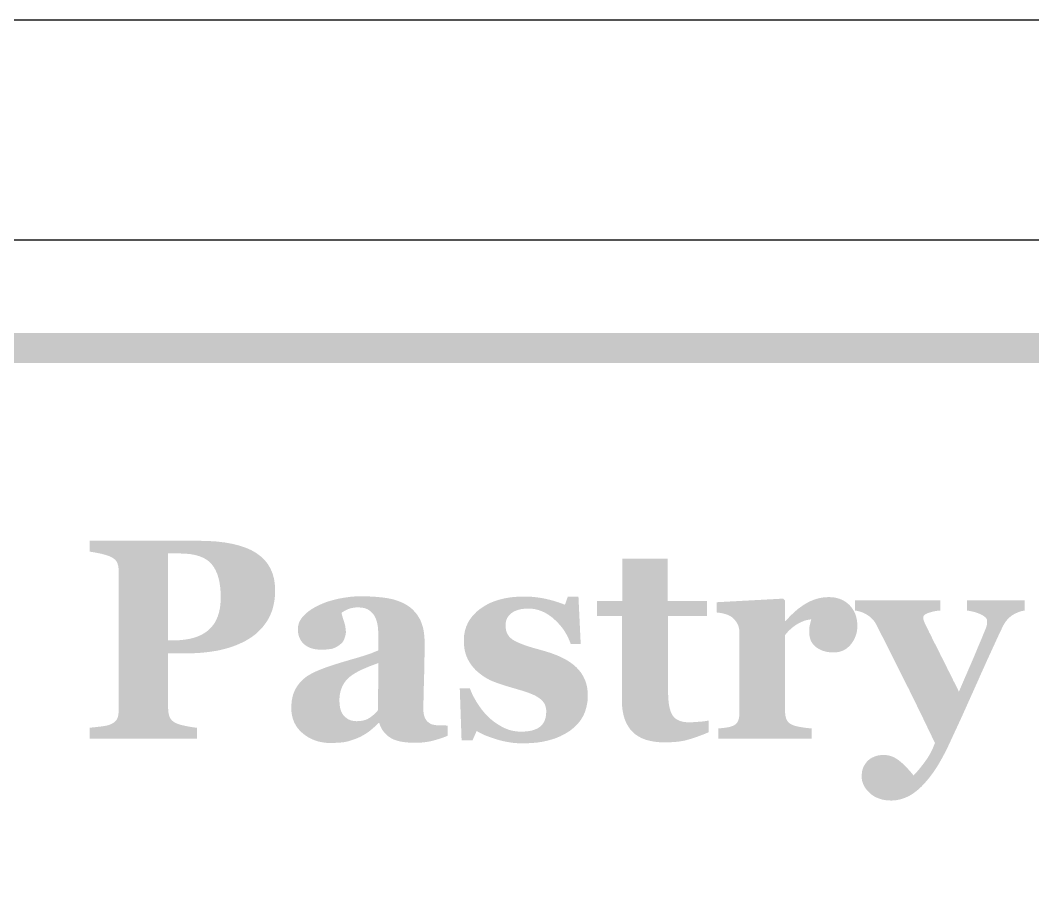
# Model space of a CAD drawing. Header units: millimetres. Extents: x 6 to 297, y 55 to 451.
# Drawn here: x 223.98 to 237.45, y 258.63 to 270.16 of the extents above; entities that cross this region are included whole.
import ezdxf

# ---------------------------------------------------------------- set-up
doc = ezdxf.new("R2010")
doc.units = ezdxf.units.MM
doc.layers.add('CUT', color=1, linetype='Continuous')
doc.layers.add('RASTER', color=7, linetype='Continuous')

msp = doc.modelspace()

# ---------------------------------------------------------------- hatches: boundary and pattern name
at = {"layer": 'RASTER'}
h = msp.add_hatch(color=7, dxfattribs=at)
h.paths.add_polyline_path([(208.2, 263.8), (208.234, 264.316), (208.337, 264.763), (208.509, 265.141), (208.75, 265.45), (209.059, 265.691), (209.438, 265.863), (209.884, 265.966), (210.4, 266), (266.489, 266), (267.005, 265.966), (267.452, 265.863), (267.83, 265.691), (268.139, 265.45), (268.38, 265.141), (268.552, 264.763), (268.655, 264.316), (268.689, 263.8), (268.689, 228.8), (268.655, 228.284), (268.552, 227.837), (268.38, 227.459), (268.139, 227.15), (267.83, 226.909), (267.452, 226.738), (267.005, 226.634), (266.489, 226.6), (210.4, 226.6), (209.884, 226.634), (209.438, 226.737), (209.059, 226.909), (208.75, 227.15), (208.509, 227.459), (208.337, 227.837), (208.234, 228.284), (208.2, 228.8)])
h.paths.add_polyline_path([(208.6, 263.8), (208.6, 228.8), (208.628, 228.378), (208.712, 228.013), (208.853, 227.703), (209.05, 227.45), (209.303, 227.253), (209.613, 227.112), (209.978, 227.028), (210.4, 227), (266.489, 227), (266.911, 227.028), (267.277, 227.113), (267.586, 227.253), (267.839, 227.45), (268.036, 227.703), (268.177, 228.013), (268.261, 228.378), (268.289, 228.8), (268.289, 263.8), (268.261, 264.222), (268.177, 264.588), (268.036, 264.897), (267.839, 265.15), (267.586, 265.347), (267.277, 265.488), (266.911, 265.572), (266.489, 265.6), (210.4, 265.6), (209.978, 265.572), (209.613, 265.488), (209.303, 265.347), (209.05, 265.15), (208.853, 264.897), (208.712, 264.588), (208.628, 264.222), (208.6, 263.8)], flags=0)
h = msp.add_hatch(color=7, dxfattribs=at)
h.paths.add_polyline_path([(227.369, 262.574), (227.368, 262.52), (227.364, 262.467), (227.356, 262.416), (227.346, 262.367), (227.334, 262.32), (227.318, 262.275), (227.299, 262.232), (227.278, 262.191), (227.254, 262.152), (227.227, 262.115), (227.199, 262.079), (227.168, 262.046), (227.136, 262.014), (227.101, 261.984), (227.064, 261.956), (227.024, 261.93), (226.982, 261.905), (226.938, 261.882), (226.892, 261.861), (226.845, 261.841), (226.797, 261.823), (226.747, 261.807), (226.696, 261.793), (226.643, 261.78), (226.589, 261.769), (226.533, 261.76), (226.475, 261.752), (226.415, 261.745), (226.354, 261.74), (226.292, 261.737), (226.227, 261.734), (226.161, 261.734), (225.946, 261.734), (225.946, 260.993), (225.947, 260.977), (225.948, 260.961), (225.95, 260.946), (225.953, 260.931), (225.956, 260.917), (225.96, 260.903), (225.965, 260.89), (225.971, 260.877), (225.978, 260.865), (225.987, 260.854), (225.996, 260.843), (226.008, 260.833), (226.02, 260.824), (226.034, 260.815), (226.05, 260.806), (226.067, 260.799), (226.077, 260.795), (226.088, 260.791), (226.101, 260.787), (226.116, 260.783), (226.131, 260.779), (226.149, 260.775), (226.167, 260.771), (226.187, 260.767), (226.208, 260.763), (226.228, 260.759), (226.246, 260.756), (226.264, 260.753), (226.282, 260.75), (226.298, 260.748), (226.314, 260.746), (226.328, 260.745), (226.328, 260.6), (224.902, 260.6), (224.902, 260.745), (224.916, 260.746), (224.931, 260.748), (224.947, 260.75), (224.964, 260.751), (224.983, 260.753), (225.002, 260.756), (225.023, 260.758), (225.045, 260.76), (225.066, 260.763), (225.086, 260.766), (225.104, 260.769), (225.12, 260.772), (225.135, 260.775), (225.148, 260.778), (225.159, 260.782), (225.169, 260.786), (225.186, 260.793), (225.202, 260.801), (225.216, 260.81), (225.229, 260.818), (225.24, 260.828), (225.25, 260.837), (225.258, 260.847), (225.264, 260.858), (225.27, 260.869), (225.275, 260.881), (225.279, 260.895), (225.282, 260.909), (225.284, 260.924), (225.286, 260.941), (225.287, 260.958), (225.288, 260.977), (225.288, 262.834), (225.287, 262.85), (225.286, 262.865), (225.284, 262.88), (225.282, 262.895), (225.279, 262.908), (225.275, 262.921), (225.271, 262.934), (225.265, 262.946), (225.259, 262.958), (225.251, 262.969), (225.241, 262.98), (225.23, 262.99), (225.217, 262.999), (225.203, 263.008), (225.187, 263.017), (225.169, 263.025), (225.155, 263.031), (225.141, 263.036), (225.125, 263.041), (225.108, 263.046), (225.09, 263.051), (225.072, 263.056), (225.052, 263.061), (225.031, 263.065), (225.01, 263.069), (224.99, 263.073), (224.972, 263.077), (224.955, 263.08), (224.94, 263.082), (224.926, 263.085), (224.913, 263.087), (224.902, 263.088), (224.902, 263.233), (226.354, 263.233), (226.478, 263.23), (226.593, 263.223), (226.701, 263.21), (226.8, 263.192), (226.892, 263.169), (226.975, 263.142), (227.05, 263.109), (227.117, 263.071), (227.176, 263.027), (227.227, 262.979), (227.271, 262.925), (227.306, 262.865), (227.334, 262.801), (227.354, 262.73), (227.365, 262.655), (227.369, 262.574)])
h.paths.add_polyline_path([(226.646, 262.48), (226.644, 262.551), (226.638, 262.618), (226.629, 262.681), (226.616, 262.738), (226.599, 262.791), (226.578, 262.839), (226.554, 262.882), (226.526, 262.92), (226.493, 262.954), (226.455, 262.983), (226.41, 263.008), (226.36, 263.028), (226.304, 263.044), (226.242, 263.055), (226.174, 263.062), (226.1, 263.064), (225.946, 263.064), (225.946, 261.908), (226.024, 261.908), (226.098, 261.91), (226.167, 261.917), (226.232, 261.928), (226.292, 261.943), (226.348, 261.963), (226.399, 261.987), (226.445, 262.015), (226.487, 262.048), (226.524, 262.086), (226.557, 262.128), (226.584, 262.175), (226.606, 262.226), (226.623, 262.282), (226.636, 262.343), (226.643, 262.409), (226.646, 262.48)], flags=0)
for points in [[(233.138, 260.685), (233.108, 260.673), (233.078, 260.66), (233.047, 260.648), (233.015, 260.636), (232.983, 260.624), (232.951, 260.613), (232.917, 260.602), (232.884, 260.592), (232.849, 260.582), (232.812, 260.573), (232.774, 260.566), (232.734, 260.56), (232.691, 260.556), (232.647, 260.553), (232.601, 260.551), (232.554, 260.55), (232.484, 260.552), (232.418, 260.559), (232.358, 260.57), (232.301, 260.585), (232.25, 260.605), (232.203, 260.629), (232.161, 260.658), (232.124, 260.691), (232.091, 260.728), (232.063, 260.769), (232.039, 260.814), (232.019, 260.862), (232.004, 260.914), (231.993, 260.97), (231.986, 261.03), (231.984, 261.094), (231.984, 262.233), (231.65, 262.233), (231.65, 262.433), (231.991, 262.433), (231.991, 262.995), (232.594, 262.995), (232.594, 262.433), (233.114, 262.433), (233.114, 262.233), (232.598, 262.233), (232.598, 261.216), (232.599, 261.164), (232.602, 261.115), (232.607, 261.071), (232.613, 261.03), (232.622, 260.994), (232.632, 260.961), (232.644, 260.933), (232.658, 260.908), (232.675, 260.887), (232.695, 260.868), (232.717, 260.853), (232.743, 260.84), (232.771, 260.83), (232.803, 260.823), (232.837, 260.819), (232.875, 260.817), (232.888, 260.817), (232.902, 260.818), (232.918, 260.818), (232.934, 260.819), (232.952, 260.82), (232.972, 260.821), (232.992, 260.823), (233.014, 260.825), (233.035, 260.826), (233.055, 260.828), (233.073, 260.83), (233.089, 260.832), (233.104, 260.835), (233.117, 260.837), (233.128, 260.839), (233.138, 260.841)], [(230.668, 260.537), (230.624, 260.538), (230.579, 260.54), (230.535, 260.544), (230.491, 260.55), (230.447, 260.558), (230.403, 260.567), (230.36, 260.577), (230.317, 260.59), (230.275, 260.603), (230.236, 260.617), (230.199, 260.63), (230.164, 260.644), (230.132, 260.658), (230.103, 260.673), (230.075, 260.687), (230.051, 260.702), (229.995, 260.576), (229.85, 260.576), (229.826, 261.268), (229.961, 261.268), (229.969, 261.247), (229.978, 261.225), (229.988, 261.202), (229.999, 261.179), (230.011, 261.155), (230.024, 261.131), (230.039, 261.106), (230.054, 261.08), (230.071, 261.054), (230.088, 261.029), (230.106, 261.004), (230.124, 260.98), (230.143, 260.957), (230.162, 260.934), (230.182, 260.913), (230.203, 260.891), (230.225, 260.871), (230.248, 260.851), (230.272, 260.832), (230.296, 260.814), (230.322, 260.797), (230.348, 260.781), (230.374, 260.765), (230.402, 260.75), (230.43, 260.737), (230.459, 260.725), (230.489, 260.715), (230.518, 260.707), (230.549, 260.701), (230.579, 260.696), (230.611, 260.694), (230.642, 260.693), (230.683, 260.694), (230.721, 260.697), (230.757, 260.702), (230.79, 260.709), (230.82, 260.719), (230.847, 260.73), (230.872, 260.743), (230.894, 260.759), (230.913, 260.776), (230.93, 260.796), (230.944, 260.818), (230.956, 260.842), (230.965, 260.869), (230.971, 260.898), (230.975, 260.929), (230.976, 260.962), (230.976, 260.98), (230.974, 260.997), (230.971, 261.014), (230.967, 261.03), (230.962, 261.044), (230.956, 261.059), (230.948, 261.072), (230.939, 261.084), (230.93, 261.096), (230.919, 261.108), (230.908, 261.119), (230.895, 261.129), (230.882, 261.14), (230.868, 261.149), (230.853, 261.159), (230.837, 261.168), (230.819, 261.177), (230.8, 261.186), (230.781, 261.194), (230.761, 261.202), (230.741, 261.21), (230.721, 261.217), (230.7, 261.224), (230.679, 261.231), (230.656, 261.238), (230.633, 261.245), (230.608, 261.252), (230.582, 261.26), (230.555, 261.268), (230.527, 261.276), (230.497, 261.285), (230.466, 261.294), (230.435, 261.303), (230.405, 261.313), (230.377, 261.322), (230.349, 261.331), (230.323, 261.341), (230.297, 261.35), (230.273, 261.36), (230.25, 261.369), (230.227, 261.379), (230.205, 261.391), (230.182, 261.404), (230.158, 261.418), (230.135, 261.434), (230.111, 261.451), (230.088, 261.469), (230.064, 261.489), (230.043, 261.507), (230.024, 261.527), (230.006, 261.547), (229.988, 261.569), (229.972, 261.591), (229.957, 261.614), (229.943, 261.638), (229.93, 261.663), (229.918, 261.689), (229.908, 261.717), (229.899, 261.745), (229.892, 261.775), (229.887, 261.806), (229.883, 261.838), (229.881, 261.872), (229.88, 261.906), (229.883, 261.97), (229.894, 262.031), (229.911, 262.088), (229.935, 262.143), (229.966, 262.194), (230.004, 262.242), (230.048, 262.287), (230.1, 262.329), (230.157, 262.367), (230.218, 262.4), (230.284, 262.428), (230.354, 262.45), (230.428, 262.468), (230.506, 262.481), (230.589, 262.488), (230.676, 262.491), (230.718, 262.49), (230.759, 262.489), (230.799, 262.486), (230.838, 262.482), (230.876, 262.477), (230.914, 262.471), (230.951, 262.464), (230.987, 262.456), (231.021, 262.448), (231.055, 262.439), (231.087, 262.43), (231.117, 262.42), (231.146, 262.411), (231.174, 262.401), (231.2, 262.391), (231.225, 262.381), (231.264, 262.491), (231.405, 262.491), (231.435, 261.858), (231.303, 261.858), (231.285, 261.905), (231.265, 261.951), (231.241, 261.995), (231.215, 262.038), (231.186, 262.079), (231.153, 262.118), (231.118, 262.155), (231.08, 262.191), (231.041, 262.224), (231, 262.252), (230.959, 262.276), (230.917, 262.296), (230.874, 262.311), (230.83, 262.322), (230.786, 262.329), (230.741, 262.331), (230.706, 262.33), (230.673, 262.327), (230.642, 262.323), (230.613, 262.316), (230.586, 262.308), (230.561, 262.298), (230.538, 262.286), (230.516, 262.272), (230.497, 262.256), (230.481, 262.239), (230.467, 262.221), (230.455, 262.201), (230.446, 262.179), (230.44, 262.157), (230.436, 262.132), (230.435, 262.107), (230.437, 262.073), (230.442, 262.041), (230.451, 262.012), (230.465, 261.985), (230.481, 261.961), (230.502, 261.939), (230.526, 261.92), (230.554, 261.903), (230.586, 261.887), (230.62, 261.871), (230.658, 261.856), (230.698, 261.841), (230.741, 261.827), (230.788, 261.812), (230.837, 261.798), (230.889, 261.784), (230.969, 261.761), (231.044, 261.737), (231.113, 261.711), (231.177, 261.683), (231.235, 261.653), (231.287, 261.621), (231.334, 261.587), (231.375, 261.551), (231.411, 261.513), (231.443, 261.472), (231.469, 261.429), (231.491, 261.383), (231.508, 261.335), (231.52, 261.284), (231.527, 261.231), (231.529, 261.175), (231.526, 261.101), (231.514, 261.032), (231.496, 260.966), (231.47, 260.905), (231.436, 260.848), (231.395, 260.796), (231.347, 260.748), (231.291, 260.704), (231.229, 260.665), (231.163, 260.631), (231.092, 260.602), (231.016, 260.579), (230.936, 260.56), (230.851, 260.547), (230.762, 260.54), (230.668, 260.537)], [(235.116, 262.101), (235.115, 262.066), (235.111, 262.033), (235.104, 262), (235.094, 261.969), (235.082, 261.938), (235.067, 261.909), (235.049, 261.881), (235.029, 261.853), (235.006, 261.828), (234.982, 261.807), (234.956, 261.788), (234.928, 261.773), (234.898, 261.762), (234.867, 261.753), (234.834, 261.748), (234.799, 261.747), (234.765, 261.748), (234.734, 261.751), (234.703, 261.756), (234.674, 261.764), (234.646, 261.773), (234.619, 261.785), (234.594, 261.799), (234.57, 261.815), (234.548, 261.834), (234.529, 261.854), (234.512, 261.876), (234.499, 261.9), (234.489, 261.927), (234.482, 261.955), (234.477, 261.985), (234.476, 262.018), (234.476, 262.033), (234.476, 262.048), (234.477, 262.062), (234.478, 262.075), (234.479, 262.088), (234.481, 262.099), (234.483, 262.109), (234.485, 262.119), (234.487, 262.128), (234.49, 262.137), (234.492, 262.145), (234.494, 262.154), (234.496, 262.162), (234.498, 262.17), (234.5, 262.178), (234.502, 262.186), (234.48, 262.185), (234.459, 262.181), (234.437, 262.176), (234.414, 262.17), (234.392, 262.161), (234.369, 262.152), (234.345, 262.14), (234.322, 262.127), (234.299, 262.113), (234.276, 262.097), (234.254, 262.08), (234.233, 262.062), (234.212, 262.043), (234.192, 262.023), (234.173, 262.001), (234.155, 261.979), (234.155, 260.96), (234.155, 260.944), (234.156, 260.929), (234.158, 260.914), (234.16, 260.901), (234.163, 260.887), (234.166, 260.875), (234.17, 260.863), (234.175, 260.852), (234.181, 260.842), (234.187, 260.832), (234.194, 260.823), (234.203, 260.814), (234.212, 260.806), (234.222, 260.799), (234.232, 260.792), (234.244, 260.786), (234.255, 260.781), (234.268, 260.776), (234.282, 260.771), (234.297, 260.767), (234.315, 260.763), (234.334, 260.759), (234.354, 260.755), (234.377, 260.751), (234.399, 260.748), (234.419, 260.745), (234.438, 260.742), (234.456, 260.74), (234.471, 260.739), (234.486, 260.737), (234.498, 260.736), (234.509, 260.735), (234.509, 260.6), (233.268, 260.6), (233.268, 260.735), (233.28, 260.736), (233.291, 260.737), (233.303, 260.739), (233.315, 260.74), (233.326, 260.741), (233.338, 260.743), (233.35, 260.744), (233.362, 260.746), (233.373, 260.747), (233.384, 260.749), (233.395, 260.751), (233.405, 260.753), (233.415, 260.756), (233.425, 260.758), (233.434, 260.761), (233.442, 260.763), (233.457, 260.769), (233.47, 260.775), (233.482, 260.782), (233.492, 260.789), (233.502, 260.797), (233.511, 260.806), (233.518, 260.816), (233.524, 260.826), (233.529, 260.837), (233.534, 260.849), (233.538, 260.862), (233.541, 260.876), (233.543, 260.89), (233.545, 260.905), (233.546, 260.921), (233.546, 260.938), (233.546, 262.018), (233.546, 262.034), (233.544, 262.05), (233.542, 262.066), (233.538, 262.081), (233.534, 262.096), (233.529, 262.11), (233.522, 262.124), (233.515, 262.137), (233.507, 262.15), (233.498, 262.162), (233.489, 262.174), (233.48, 262.185), (233.47, 262.195), (233.46, 262.205), (233.45, 262.213), (233.439, 262.222), (233.43, 262.227), (233.421, 262.232), (233.411, 262.237), (233.401, 262.242), (233.39, 262.247), (233.379, 262.251), (233.367, 262.255), (233.354, 262.259), (233.341, 262.262), (233.328, 262.266), (233.315, 262.269), (233.301, 262.271), (233.286, 262.274), (233.272, 262.276), (233.257, 262.278), (233.242, 262.279), (233.242, 262.415), (234.127, 262.463), (234.155, 262.435), (234.155, 262.166), (234.162, 262.166), (234.195, 262.202), (234.227, 262.236), (234.261, 262.268), (234.294, 262.298), (234.328, 262.327), (234.363, 262.353), (234.398, 262.377), (234.434, 262.399), (234.47, 262.419), (234.507, 262.436), (234.544, 262.45), (234.581, 262.462), (234.619, 262.471), (234.657, 262.478), (234.695, 262.482), (234.734, 262.483), (234.776, 262.482), (234.816, 262.477), (234.854, 262.468), (234.889, 262.457), (234.923, 262.442), (234.955, 262.423), (234.984, 262.402), (235.011, 262.377), (235.036, 262.349), (235.057, 262.319), (235.075, 262.288), (235.09, 262.254), (235.101, 262.219), (235.109, 262.182), (235.114, 262.142), (235.116, 262.101)], [(237.341, 262.305), (237.32, 262.301), (237.299, 262.296), (237.279, 262.29), (237.258, 262.283), (237.238, 262.274), (237.218, 262.265), (237.198, 262.254), (237.178, 262.242), (237.159, 262.229), (237.141, 262.214), (237.123, 262.197), (237.106, 262.178), (237.09, 262.158), (237.075, 262.136), (237.061, 262.112), (237.048, 262.086), (237.007, 262.001), (236.967, 261.915), (236.927, 261.827), (236.886, 261.738), (236.844, 261.647), (236.803, 261.555), (236.761, 261.462), (236.719, 261.367), (236.676, 261.271), (236.632, 261.173), (236.587, 261.073), (236.541, 260.97), (236.494, 260.866), (236.445, 260.76), (236.395, 260.652), (236.344, 260.542), (236.316, 260.482), (236.287, 260.424), (236.259, 260.37), (236.231, 260.319), (236.203, 260.271), (236.176, 260.226), (236.149, 260.184), (236.122, 260.145), (236.095, 260.109), (236.069, 260.075), (236.043, 260.044), (236.017, 260.014), (235.992, 259.987), (235.968, 259.961), (235.943, 259.938), (235.919, 259.917), (235.897, 259.899), (235.875, 259.883), (235.853, 259.867), (235.831, 259.853), (235.809, 259.84), (235.787, 259.829), (235.765, 259.819), (235.743, 259.81), (235.721, 259.802), (235.699, 259.795), (235.677, 259.789), (235.655, 259.785), (235.633, 259.781), (235.611, 259.778), (235.589, 259.777), (235.567, 259.776), (235.524, 259.778), (235.483, 259.782), (235.444, 259.79), (235.408, 259.801), (235.373, 259.815), (235.341, 259.831), (235.31, 259.851), (235.282, 259.875), (235.257, 259.899), (235.235, 259.925), (235.216, 259.952), (235.201, 259.979), (235.189, 260.007), (235.18, 260.036), (235.175, 260.065), (235.174, 260.095), (235.174, 260.108), (235.174, 260.121), (235.175, 260.133), (235.177, 260.145), (235.178, 260.157), (235.18, 260.169), (235.183, 260.181), (235.186, 260.192), (235.189, 260.203), (235.193, 260.214), (235.198, 260.226), (235.204, 260.237), (235.211, 260.249), (235.219, 260.261), (235.227, 260.273), (235.237, 260.285), (235.245, 260.295), (235.253, 260.304), (235.263, 260.313), (235.274, 260.322), (235.286, 260.331), (235.299, 260.339), (235.313, 260.347), (235.328, 260.354), (235.344, 260.361), (235.361, 260.367), (235.377, 260.372), (235.395, 260.376), (235.412, 260.379), (235.431, 260.381), (235.449, 260.382), (235.469, 260.383), (235.494, 260.382), (235.52, 260.378), (235.545, 260.373), (235.57, 260.365), (235.595, 260.355), (235.619, 260.342), (235.643, 260.328), (235.667, 260.311), (235.691, 260.292), (235.715, 260.271), (235.739, 260.248), (235.764, 260.224), (235.788, 260.198), (235.813, 260.171), (235.838, 260.141), (235.864, 260.11), (235.879, 260.126), (235.896, 260.145), (235.914, 260.165), (235.932, 260.186), (235.952, 260.21), (235.972, 260.236), (235.993, 260.263), (236.015, 260.293), (236.037, 260.323), (236.057, 260.354), (236.076, 260.385), (236.093, 260.416), (236.109, 260.447), (236.123, 260.479), (236.136, 260.511), (236.148, 260.542), (236.093, 260.657), (236.04, 260.767), (235.989, 260.873), (235.939, 260.976), (235.891, 261.074), (235.845, 261.169), (235.8, 261.26), (235.756, 261.347), (235.713, 261.433), (235.668, 261.522), (235.622, 261.613), (235.575, 261.707), (235.527, 261.803), (235.477, 261.902), (235.426, 262.003), (235.374, 262.107), (235.362, 262.128), (235.349, 262.149), (235.335, 262.168), (235.32, 262.186), (235.304, 262.202), (235.287, 262.218), (235.269, 262.232), (235.25, 262.245), (235.23, 262.257), (235.21, 262.267), (235.19, 262.276), (235.169, 262.285), (235.149, 262.291), (235.127, 262.297), (235.106, 262.302), (235.084, 262.305), (235.084, 262.441), (236.22, 262.441), (236.22, 262.305), (236.204, 262.304), (236.187, 262.303), (236.17, 262.3), (236.152, 262.297), (236.134, 262.293), (236.114, 262.289), (236.095, 262.283), (236.074, 262.277), (236.055, 262.271), (236.038, 262.263), (236.024, 262.256), (236.012, 262.248), (236.003, 262.239), (235.997, 262.23), (235.993, 262.221), (235.992, 262.211), (235.992, 262.207), (235.992, 262.203), (235.993, 262.199), (235.993, 262.195), (235.994, 262.191), (235.995, 262.187), (235.996, 262.182), (235.997, 262.178), (235.999, 262.173), (236.001, 262.168), (236.003, 262.163), (236.005, 262.157), (236.008, 262.15), (236.011, 262.143), (236.014, 262.135), (236.018, 262.127), (236.034, 262.093), (236.053, 262.056), (236.072, 262.015), (236.094, 261.972), (236.117, 261.925), (236.142, 261.875), (236.169, 261.822), (236.197, 261.766), (236.226, 261.707), (236.257, 261.646), (236.289, 261.582), (236.322, 261.515), (236.357, 261.447), (236.392, 261.375), (236.429, 261.302), (236.467, 261.225), (236.495, 261.29), (236.522, 261.352), (236.548, 261.413), (236.573, 261.47), (236.597, 261.526), (236.62, 261.579), (236.642, 261.63), (236.663, 261.679), (236.683, 261.726), (236.703, 261.774), (236.722, 261.821), (236.742, 261.868), (236.762, 261.914), (236.781, 261.961), (236.8, 262.007), (236.819, 262.053), (236.824, 262.064), (236.828, 262.075), (236.831, 262.085), (236.834, 262.094), (236.836, 262.103), (236.838, 262.111), (236.84, 262.119), (236.841, 262.126), (236.841, 262.133), (236.842, 262.138), (236.842, 262.144), (236.843, 262.149), (236.843, 262.153), (236.843, 262.157), (236.843, 262.16), (236.843, 262.162), (236.843, 262.171), (236.841, 262.178), (236.839, 262.186), (236.835, 262.194), (236.831, 262.201), (236.825, 262.208), (236.819, 262.214), (236.811, 262.221), (236.803, 262.227), (236.794, 262.233), (236.785, 262.239), (236.775, 262.244), (236.766, 262.25), (236.755, 262.255), (236.745, 262.26), (236.734, 262.264), (236.722, 262.269), (236.711, 262.273), (236.7, 262.277), (236.688, 262.281), (236.677, 262.284), (236.666, 262.287), (236.656, 262.29), (236.645, 262.292), (236.634, 262.294), (236.624, 262.296), (236.615, 262.298), (236.606, 262.3), (236.597, 262.302), (236.589, 262.303), (236.582, 262.304), (236.574, 262.305), (236.574, 262.441), (237.341, 262.441)]]:
    msp.add_hatch(color=7, dxfattribs=at).paths.add_polyline_path(points)
h = msp.add_hatch(color=7, dxfattribs=at)
h.paths.add_polyline_path([(229.666, 260.639), (229.646, 260.63), (229.624, 260.622), (229.601, 260.613), (229.577, 260.605), (229.553, 260.597), (229.527, 260.589), (229.501, 260.582), (229.474, 260.574), (229.445, 260.567), (229.417, 260.561), (229.388, 260.556), (229.359, 260.552), (229.329, 260.549), (229.299, 260.546), (229.269, 260.545), (229.238, 260.544), (229.183, 260.545), (229.131, 260.549), (229.084, 260.554), (229.04, 260.561), (229, 260.571), (228.963, 260.582), (228.931, 260.596), (228.902, 260.612), (228.876, 260.63), (228.853, 260.65), (228.831, 260.671), (228.812, 260.694), (228.794, 260.72), (228.779, 260.747), (228.766, 260.775), (228.755, 260.806), (228.744, 260.806), (228.729, 260.79), (228.713, 260.776), (228.698, 260.761), (228.682, 260.748), (228.667, 260.734), (228.652, 260.722), (228.637, 260.71), (228.623, 260.698), (228.608, 260.687), (228.593, 260.677), (228.578, 260.667), (228.562, 260.657), (228.546, 260.648), (228.53, 260.639), (228.514, 260.63), (228.498, 260.622), (228.476, 260.612), (228.454, 260.603), (228.433, 260.595), (228.412, 260.587), (228.391, 260.58), (228.37, 260.573), (228.35, 260.567), (228.33, 260.562), (228.308, 260.557), (228.285, 260.553), (228.26, 260.55), (228.233, 260.547), (228.204, 260.545), (228.173, 260.544), (228.139, 260.543), (228.104, 260.542), (228.051, 260.544), (228, 260.55), (227.952, 260.56), (227.905, 260.574), (227.86, 260.592), (227.817, 260.614), (227.776, 260.64), (227.737, 260.67), (227.701, 260.703), (227.67, 260.738), (227.644, 260.777), (227.623, 260.817), (227.606, 260.861), (227.594, 260.907), (227.587, 260.955), (227.585, 261.006), (227.585, 261.036), (227.587, 261.064), (227.589, 261.092), (227.593, 261.118), (227.598, 261.143), (227.603, 261.167), (227.61, 261.19), (227.618, 261.211), (227.627, 261.232), (227.636, 261.252), (227.647, 261.272), (227.658, 261.291), (227.671, 261.309), (227.684, 261.327), (227.698, 261.344), (227.713, 261.361), (227.727, 261.375), (227.742, 261.389), (227.757, 261.402), (227.773, 261.415), (227.789, 261.427), (227.806, 261.438), (227.824, 261.449), (227.842, 261.459), (227.86, 261.469), (227.879, 261.478), (227.899, 261.488), (227.918, 261.497), (227.939, 261.506), (227.959, 261.514), (227.981, 261.523), (228.002, 261.531), (228.045, 261.547), (228.09, 261.562), (228.137, 261.578), (228.186, 261.594), (228.237, 261.61), (228.29, 261.626), (228.345, 261.642), (228.403, 261.659), (228.459, 261.675), (228.512, 261.691), (228.561, 261.706), (228.605, 261.721), (228.646, 261.735), (228.683, 261.75), (228.715, 261.763), (228.744, 261.776), (228.744, 261.954), (228.744, 261.967), (228.744, 261.98), (228.743, 261.993), (228.742, 262.008), (228.741, 262.024), (228.74, 262.041), (228.739, 262.058), (228.737, 262.077), (228.735, 262.096), (228.732, 262.113), (228.729, 262.131), (228.725, 262.147), (228.721, 262.163), (228.716, 262.177), (228.711, 262.192), (228.705, 262.205), (228.698, 262.22), (228.691, 262.234), (228.682, 262.247), (228.672, 262.26), (228.661, 262.272), (228.65, 262.284), (228.637, 262.295), (228.624, 262.305), (228.609, 262.315), (228.594, 262.323), (228.577, 262.33), (228.559, 262.336), (228.54, 262.34), (228.52, 262.343), (228.499, 262.345), (228.477, 262.346), (228.457, 262.346), (228.438, 262.345), (228.42, 262.343), (228.402, 262.34), (228.386, 262.337), (228.37, 262.333), (228.355, 262.328), (228.341, 262.323), (228.327, 262.317), (228.315, 262.311), (228.303, 262.305), (228.291, 262.299), (228.281, 262.293), (228.271, 262.287), (228.261, 262.282), (228.253, 262.275), (228.254, 262.266), (228.257, 262.254), (228.26, 262.242), (228.263, 262.229), (228.268, 262.214), (228.272, 262.198), (228.278, 262.181), (228.284, 262.162), (228.29, 262.143), (228.296, 262.125), (228.3, 262.106), (228.304, 262.088), (228.306, 262.069), (228.309, 262.051), (228.31, 262.033), (228.31, 262.016), (228.31, 262.008), (228.309, 261.999), (228.308, 261.99), (228.306, 261.98), (228.304, 261.97), (228.301, 261.96), (228.297, 261.948), (228.293, 261.937), (228.289, 261.925), (228.284, 261.914), (228.279, 261.904), (228.273, 261.894), (228.267, 261.885), (228.26, 261.877), (228.253, 261.869), (228.245, 261.862), (228.234, 261.853), (228.223, 261.844), (228.212, 261.836), (228.2, 261.829), (228.188, 261.822), (228.175, 261.815), (228.163, 261.81), (228.15, 261.804), (228.136, 261.799), (228.12, 261.795), (228.102, 261.792), (228.083, 261.789), (228.061, 261.787), (228.038, 261.785), (228.014, 261.784), (227.987, 261.784), (227.95, 261.785), (227.914, 261.788), (227.881, 261.794), (227.85, 261.803), (227.822, 261.813), (227.796, 261.826), (227.773, 261.841), (227.752, 261.859), (227.733, 261.878), (227.717, 261.899), (227.703, 261.922), (227.692, 261.945), (227.683, 261.971), (227.677, 261.997), (227.673, 262.025), (227.672, 262.055), (227.673, 262.08), (227.677, 262.105), (227.683, 262.13), (227.692, 262.153), (227.704, 262.176), (227.718, 262.199), (227.735, 262.22), (227.754, 262.241), (227.776, 262.261), (227.798, 262.281), (227.821, 262.299), (227.846, 262.317), (227.872, 262.333), (227.899, 262.349), (227.927, 262.364), (227.956, 262.378), (227.986, 262.391), (228.016, 262.404), (228.048, 262.416), (228.081, 262.427), (228.116, 262.437), (228.151, 262.447), (228.187, 262.456), (228.225, 262.464), (228.262, 262.471), (228.299, 262.477), (228.336, 262.482), (228.371, 262.487), (228.406, 262.49), (228.44, 262.493), (228.474, 262.494), (228.507, 262.494), (228.551, 262.494), (228.595, 262.493), (228.638, 262.491), (228.679, 262.489), (228.72, 262.486), (228.76, 262.482), (228.799, 262.478), (228.837, 262.473), (228.874, 262.467), (228.91, 262.46), (228.946, 262.451), (228.98, 262.44), (229.013, 262.429), (229.046, 262.416), (229.077, 262.401), (229.108, 262.385), (229.136, 262.368), (229.163, 262.349), (229.188, 262.328), (229.211, 262.305), (229.233, 262.281), (229.254, 262.255), (229.273, 262.227), (229.291, 262.197), (229.307, 262.165), (229.32, 262.13), (229.332, 262.094), (229.342, 262.054), (229.349, 262.013), (229.354, 261.969), (229.357, 261.923), (229.358, 261.875), (229.358, 261.821), (229.358, 261.765), (229.357, 261.706), (229.356, 261.646), (229.355, 261.582), (229.354, 261.516), (229.352, 261.448), (229.35, 261.377), (229.348, 261.309), (229.346, 261.246), (229.345, 261.189), (229.344, 261.139), (229.343, 261.095), (229.342, 261.057), (229.342, 261.025), (229.342, 260.999), (229.342, 260.979), (229.343, 260.959), (229.345, 260.941), (229.348, 260.924), (229.352, 260.908), (229.356, 260.894), (229.361, 260.88), (229.367, 260.867), (229.374, 260.856), (229.381, 260.845), (229.389, 260.834), (229.399, 260.825), (229.409, 260.816), (229.42, 260.808), (229.431, 260.801), (229.444, 260.795), (229.452, 260.791), (229.462, 260.788), (229.473, 260.785), (229.484, 260.783), (229.497, 260.781), (229.511, 260.779), (229.527, 260.778), (229.543, 260.777), (229.56, 260.777), (229.576, 260.776), (229.592, 260.776), (229.608, 260.775), (229.623, 260.775), (229.638, 260.775), (229.652, 260.774), (229.666, 260.774)])
h.paths.add_polyline_path([(228.744, 261.606), (228.718, 261.597), (228.692, 261.587), (228.667, 261.578), (228.641, 261.568), (228.615, 261.558), (228.589, 261.547), (228.564, 261.536), (228.538, 261.525), (228.513, 261.514), (228.49, 261.502), (228.467, 261.49), (228.446, 261.478), (228.425, 261.466), (228.406, 261.454), (228.388, 261.442), (228.371, 261.429), (228.355, 261.416), (228.339, 261.402), (228.324, 261.386), (228.31, 261.37), (228.297, 261.353), (228.285, 261.335), (228.274, 261.316), (228.264, 261.297), (228.255, 261.276), (228.247, 261.255), (228.24, 261.232), (228.235, 261.209), (228.23, 261.185), (228.227, 261.159), (228.225, 261.133), (228.225, 261.107), (228.226, 261.072), (228.229, 261.039), (228.234, 261.009), (228.241, 260.982), (228.251, 260.957), (228.262, 260.934), (228.275, 260.914), (228.291, 260.897), (228.308, 260.882), (228.325, 260.868), (228.344, 260.857), (228.364, 260.848), (228.385, 260.841), (228.407, 260.836), (228.429, 260.833), (228.453, 260.832), (228.478, 260.833), (228.502, 260.835), (228.524, 260.838), (228.546, 260.842), (228.566, 260.848), (228.586, 260.855), (228.604, 260.864), (228.621, 260.874), (228.637, 260.884), (228.653, 260.896), (228.668, 260.908), (228.683, 260.92), (228.697, 260.933), (228.711, 260.947), (228.724, 260.962), (228.737, 260.977)], flags=0)

# ---------------------------------------------------------------- linework, layer by layer
at = {"layer": 'CUT'}
for points in [[(268.001, 270.16), (209.999, 270.16)], [(209.999, 267.24), (266.89, 267.24), (267.372, 267.219), (267.814, 267.156), (268.215, 267.051), (268.574, 266.903), (268.892, 266.712), (269.168, 266.478), (269.401, 266.203), (269.592, 265.885), (269.74, 265.525), (269.845, 265.125), (269.908, 264.683), (269.929, 264.201), (269.929, 228.399)]]:
    msp.add_lwpolyline(points, dxfattribs=at)

doc.saveas('drawing.dxf')
